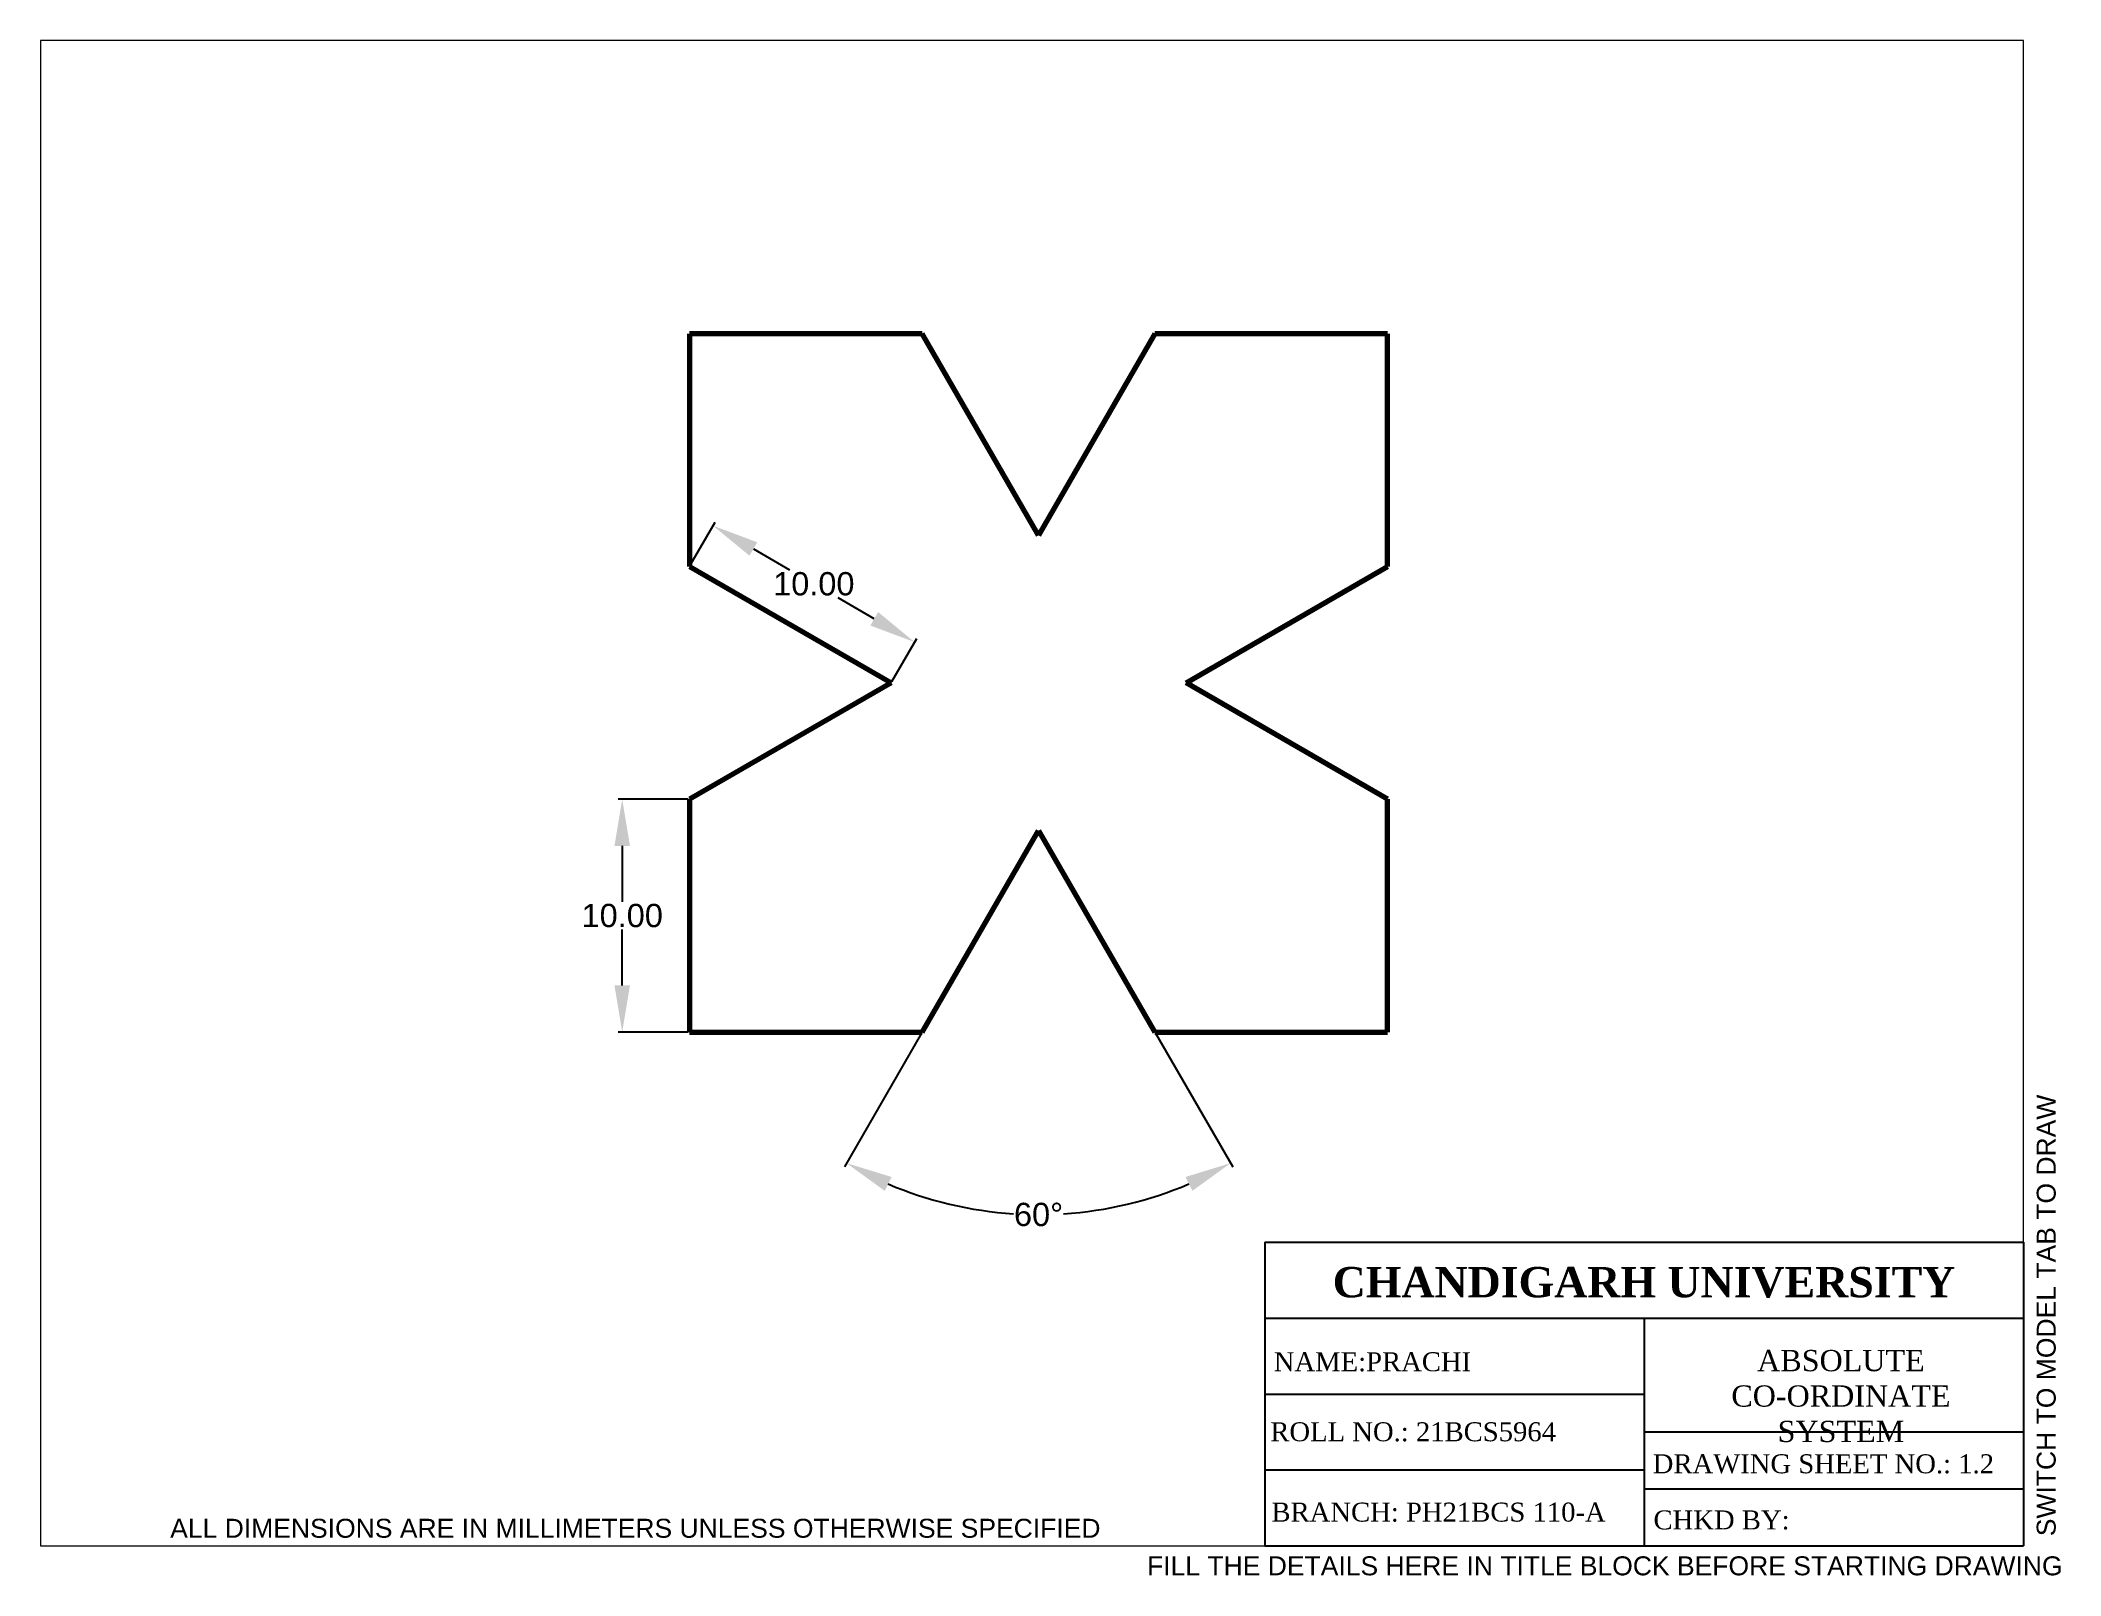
# Paper-space layout 'Layout1' of a CAD drawing. Header units: millimetres. Extents: x 0 to 266, y -4 to 198.
# The model-space entities are those that its viewports show. They can reach past a viewport. Long polylines and large blocks are cut down to what shows.
import ezdxf

# ---------------------------------------------------------------- set-up
doc = ezdxf.new("R2010")
doc.units = ezdxf.units.MM
doc.linetypes.add('ACAD_ISO08W100', pattern=[36, 24, -3, 6, -3])
doc.layers.add('Comments', color=10, linetype='Continuous', lineweight=13, plot=False)
doc.layers.add('thick continuous', color=7, linetype='Continuous', lineweight=30)
doc.styles.get("Standard").update_dxf_attribs({"font": 'Arial.ttf'})
doc.dimstyles.get("Standard").update_dxf_attribs({"dimtxt": 1, "dimasz": 2, "dimexe": 0.18, "dimexo": 0.0625, "dimgap": 0.09, "dimtad": 0, "dimtih": 1, "dimtoh": 1, "dimzin": 0, "dimdsep": 46, "dimtxsty": 'Standard', "dimcen": 0.09, "dimadec": 0, "dimazin": 0, "dimtfac": 1, "dimtofl": 0, "dimtmove": 0, "dimatfit": 3, "dimfxl": 1, "dimtolj": 1, "dimtzin": 0, "dimarcsym": 0})

# ---------------------------------------------------------------- blocks, each defined once
blk = doc.blocks.new('*D8')
at = {"layer": 'Defpoints', "color": 0, "transparency": 16777216}
for p in [(72.172, 139.204), (69.282, 129.204), (72.172, 129.204)]:
    blk.add_point(p, dxfattribs=at)
at = {"layer": 'thick continuous', "color": 0, "lineweight": -2, "transparency": 16777216}
for p, q in [((72.109, 139.204), (69.102, 139.204)), ((69.282, 137.204), (69.282, 134.804)), ((69.282, 131.204), (69.282, 133.603)), ((72.109, 129.204), (69.102, 129.204))]:
    blk.add_line(p, q, dxfattribs=at)
at = {"layer": 'thick continuous', "color": 0, "transparency": 16777216}
for points in [[(68.948, 137.204), (69.615, 137.204), (69.282, 139.204)], [(68.948, 131.204), (69.615, 131.204), (69.282, 129.204)]]:
    blk.add_solid(points, dxfattribs=at)
at = {"layer": 'thick continuous', "color": 0, "lineweight": 5, "transparency": 16777216, "insert": (69.282, 134.204), "char_height": 1, "attachment_point": 5}
blk.add_mtext('\\A1;10.00', dxfattribs=at)
blk = doc.blocks.new('*D9')
at = {"layer": 'Defpoints', "color": 0, "transparency": 16777216}
for p in [(72.172, 149.204), (81.845, 145.958), (80.832, 144.204)]:
    blk.add_point(p, dxfattribs=at)
at = {"layer": 'thick continuous', "color": 0, "lineweight": -2, "transparency": 16777216}
for p, q in [((72.203, 149.258), (73.275, 151.114)), ((74.917, 149.958), (76.475, 149.059)), ((80.113, 146.958), (78.555, 147.858)), ((80.863, 144.258), (81.935, 146.114))]:
    blk.add_line(p, q, dxfattribs=at)
at = {"layer": 'thick continuous', "color": 0, "transparency": 16777216}
for points in [[(75.084, 150.247), (74.75, 149.67), (73.185, 150.958)], [(80.28, 147.247), (79.946, 146.67), (81.845, 145.958)]]:
    blk.add_solid(points, dxfattribs=at)
at = {"layer": 'thick continuous', "color": 0, "lineweight": 5, "transparency": 16777216, "insert": (77.515, 148.458), "char_height": 1, "attachment_point": 5}
blk.add_mtext('\\A1;10.00', dxfattribs=at)
blk = doc.blocks.new('*D10')
at = {"layer": 'Defpoints', "color": 0, "transparency": 16777216}
for p in [(87.172, 137.864), (87.172, 137.864), (82.172, 129.204), (92.172, 129.204), (84.306, 121.611)]:
    blk.add_point(p, dxfattribs=at)
at = {"layer": 'thick continuous', "color": 0, "lineweight": -2, "transparency": 16777216}
for p, q in [((82.141, 129.15), (78.83, 123.416)), ((92.203, 129.15), (95.514, 123.416))]:
    blk.add_line(p, q, dxfattribs=at)
for start, end in [(246.9477, 266.27002), (273.72998, 293.0523)]:
    blk.add_arc((87.172, 137.864), 16.504, start, end, dxfattribs=at)
at = {"layer": 'thick continuous', "color": 0, "transparency": 16777216}
for points in [[(80.561, 122.38), (80.858, 122.977), (78.92, 123.572)], [(93.485, 122.977), (93.783, 122.38), (95.424, 123.572)]]:
    blk.add_solid(points, dxfattribs=at)
at = {"layer": 'thick continuous', "color": 0, "lineweight": 5, "transparency": 16777216, "insert": (87.172, 121.361), "char_height": 1, "attachment_point": 5}
blk.add_mtext('\\A1;60°', dxfattribs=at)

msp = doc.modelspace()

# ---------------------------------------------------------------- linework, layer by layer
at = {"layer": 'thick continuous', "lineweight": 80}
for p, q in [((82.172, 159.204), (72.172, 159.204)), ((72.172, 159.204), (72.172, 149.204)), ((87.172, 150.544), (82.172, 159.204)), ((92.172, 159.204), (87.172, 150.544)), ((102.172, 159.204), (92.172, 159.204)), ((102.172, 149.204), (102.172, 159.204)), ((72.172, 149.204), (80.832, 144.204)), ((93.512, 144.204), (102.172, 149.204)), ((80.832, 144.204), (72.172, 139.204)), ((102.172, 139.204), (93.512, 144.204)), ((72.172, 139.204), (72.172, 129.204)), ((102.172, 129.204), (102.172, 139.204)), ((82.172, 129.204), (87.172, 137.864)), ((87.172, 137.864), (92.172, 129.204)), ((72.172, 129.204), (82.172, 129.204)), ((92.172, 129.204), (102.172, 129.204))]:
    msp.add_line(p, q, dxfattribs=at)

# ---------------------------------------------------------------- dimensions: what is measured, and where the dimension line sits
at = {"layer": 'thick continuous', "lineweight": 5}
dim = msp.add_aligned_dim(p1=(72.172, 149.204), p2=(80.832, 144.204), distance=2.026, dimstyle='Standard', dxfattribs=at)
dim.commit()
dim.dimension.update_dxf_attribs({"geometry": '*D9', "text_midpoint": (77.515, 148.458)})
dim = msp.add_linear_dim(base=(69.282, 129.204), p1=(72.172, 139.204), p2=(72.172, 129.204), angle=90, dimstyle='Standard', dxfattribs=at)
dim.commit()
dim.dimension.update_dxf_attribs({"geometry": '*D8', "text_midpoint": (69.282, 134.204)})
dim = msp.add_angular_dim_2l(base=(84.306, 121.611), line1=((87.172, 137.864), (92.172, 129.204)), line2=((82.172, 129.204), (87.172, 137.864)), dimstyle='Standard', dxfattribs=at)
dim.commit()
dim.dimension.update_dxf_attribs({"geometry": '*D10', "text_midpoint": (87.172, 121.361)})

psp = doc.layouts.get("Layout1")

# ---------------------------------------------------------------- linework, layer by layer
for p, q in [((161.41, 40), (261.41, 40)), ((161.41, 40), (161.41, 0)), ((261.41, 40), (261.41, 0)), ((161.41, 30), (261.41, 30)), ((161.41, 30), (194.27, 30)), ((211.41, 30), (211.41, 0)), ((161.41, 20), (211.41, 20)), ((211.41, 15), (261.41, 15)), ((161.41, 10), (211.41, 10)), ((211.41, 7.5), (261.41, 7.5)), ((161.41, 0), (261.41, 0))]:
    psp.add_line(p, q)

# ---------------------------------------------------------------- texts
at = {"attachment_point": 1}
for s, width, insert, char_height in [('\\pxqc;{\\fTimes New Roman|b1|i0|c0|p18;CHANDIGARH UNIVERSITY}', 80.8177, (170.98, 36.75), 4), ('\\pxqc;{\\fTimes New Roman|b0|i0|c0|p18;ABSOLUTE CO-ORDINATE SYSTEM}', 46.4985, (214.1, 25.81), 2.8)]:
    psp.add_mtext_dynamic_manual_height_columns(s, width=width, gutter_width=40, heights=[0], dxfattribs=dict(at, insert=insert, char_height=char_height))
at = {"linetype": 'ACAD_ISO08W100', "lineweight": 100, "char_height": 2.5, "attachment_point": 1}
for s, width, heights, insert in [('{\\fTimes New Roman|b0|i0|c0|p18;NAME:PRACHI}', 45.3199, [8.881784197001252e-16], (162.59, 25.51)), ('{\\fTimes New Roman|b0|i0|c0|p18;ROLL NO.: 21BCS5964}', 45.3199, [0], (162.13, 16.28)), ('{\\fTimes New Roman|b0|i0|c0|p18;DRAWING SHEET NO.: 1.2}', 45.3199, [0], (212.54, 12.06)), ('{\\fTimes New Roman|b0|i0|c0|p18;BRANCH: PH21BCS 110-A}', 45.3199, [0], (162.28, 5.69)), ('{\\fTimes New Roman|b0|i0|c0|p18;CHKD BY: }', 47.9779, [0], (212.64, 4.66))]:
    psp.add_mtext_dynamic_manual_height_columns(s, width=width, gutter_width=25, heights=heights, dxfattribs=dict(at, insert=insert))
at = {"layer": 'Comments'}
psp.add_text('SWITCH TO MODEL TAB TO DRAW', height=2.5, rotation=90, dxfattribs=at).set_placement((265.66, 1.26))
psp.add_text('FILL THE DETAILS HERE IN TITLE BLOCK BEFORE STARTING DRAWING', height=2.5, dxfattribs=at).set_placement((145.88, -3.89))
at = {"layer": 'thick continuous'}
psp.add_text('ALL DIMENSIONS ARE IN MILLIMETERS UNLESS OTHERWISE SPECIFIED', height=2.5, dxfattribs=at).set_placement((17.11, 1.06))

# ---------------------------------------------------------------- viewports
psp.add_viewport(center=(130.71, 99.21), size=(261.41, 198.4125), view_center_point=(86.889, 139.471), view_height=64.67768, dxfattribs=at)

doc.saveas('drawing.dxf')
